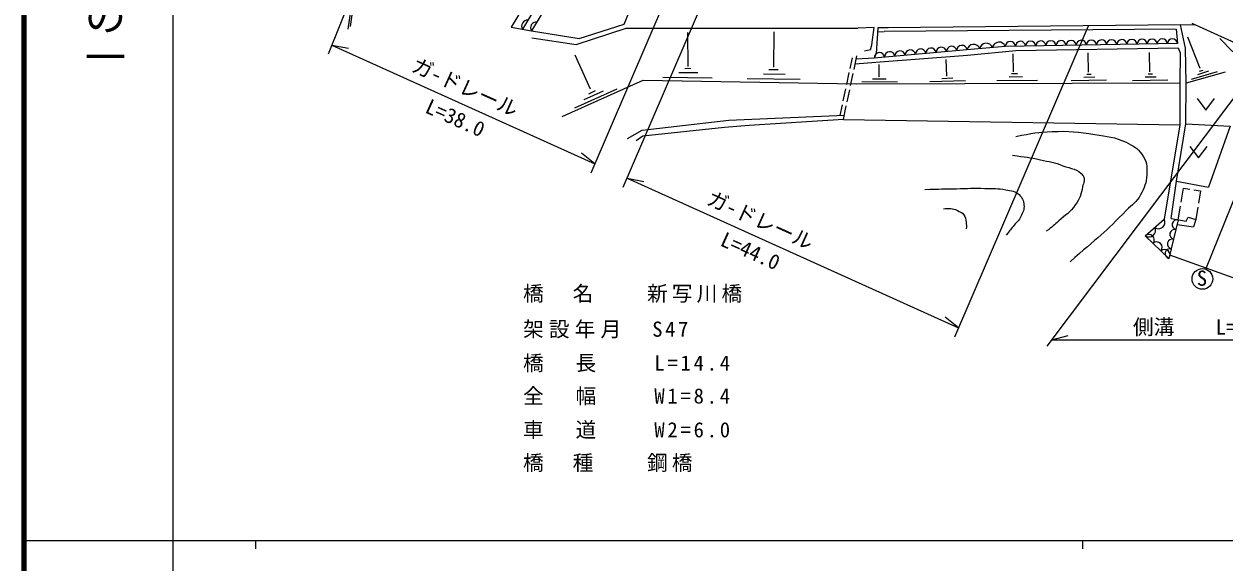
# Model space of a CAD drawing. Units: millimetres, scale not verified. Extents: x 40000 to 680000, y 20000 to 380000.
# Drawn here: x 40000 to 185119, y 202409 to 267494 of the extents above; entities that cross this region are included whole.
import ezdxf
from ezdxf.enums import TextEntityAlignment as Align

# ---------------------------------------------------------------- set-up
doc = ezdxf.new("R2010")
doc.units = ezdxf.units.MM
doc.header["$LTSCALE"] = 1000
doc.linetypes.add('CHAIN', pattern=[18.5, 12, -1.5, 3.5, -1.5])
for name, color, linetype, lineweight in [('M-BGD', 7, 'Continuous', 25), ('M-BMK', 2, 'CHAIN', 13), ('M-STR-HTXT', 7, 'Continuous', 13), ('M-TTL', 2, 'Continuous', 140), ('M-TTL-BAND', 7, 'Continuous', 25)]:
    doc.layers.add(name, color=color, linetype=linetype, lineweight=lineweight)
doc.styles.add('@ＭＳ ゴシック', font='')
doc.styles.add('ＭＳ ゴシック', font='')
doc.styles.get('@ＭＳ ゴシック').set_extended_font_data('@MS Gothic')
doc.styles.get('ＭＳ ゴシック').set_extended_font_data('MS Gothic')

msp = doc.modelspace()

# ---------------------------------------------------------------- linework, layer by layer
at = {"layer": 'M-BGD'}
for p, q in [((80946, 279089), (79151, 266887)), ((102836, 273603), (98928, 267100)), ((112566, 267489), (114331, 271706)), ((79837, 269984), (79425, 267193)), ((98928, 267100), (101380, 266651)), ((107123, 265754), (112566, 267489)), ((142810, 267073), (140830, 267007)), ((142545, 264960), (142810, 267073)), ((143276, 267033), (143063, 263910)), ((144512, 267047), (143276, 267033)), ((179859, 267387), (144512, 267047)), ((179859, 267387), (181578, 267428)), ((180470, 264556), (179859, 267387)), ((181234, 267583), (188233, 264413)), ((101380, 266651), (107123, 265754)), ((101407, 265808), (106760, 265030)), ((106760, 265030), (112802, 267004)), ((112802, 267004), (140830, 267007)), ((120309, 262358), (120289, 266446)), ((130667, 262266), (130737, 266563)), ((143242, 266545), (144033, 266568)), ((179329, 266873), (144033, 266568)), ((179329, 266873), (179495, 265122)), ((182230, 262110), (180755, 265899)), ((186185, 264111), (184629, 265719)), ((142372, 264375), (141641, 264215)), ((142372, 264375), (142545, 264960)), ((154099, 263729), (159927, 264274)), ((159927, 264274), (179561, 264617)), ((179561, 264617), (179814, 264005)), ((180563, 260342), (180470, 264556)), ((108500, 259597), (106646, 263704)), ((139905, 262114), (140175, 263394)), ((140375, 261993), (140720, 263631)), ((140521, 262688), (143015, 262882)), ((142832, 263379), (140637, 263235)), ((143063, 263910), (142832, 263379)), ((143015, 262882), (154099, 263729)), ((151602, 261199), (151509, 263206)), ((159671, 261704), (159631, 263871)), ((168726, 261684), (168687, 264024)), ((176144, 261713), (176104, 264052)), ((179814, 264005), (179773, 260386)), ((119172, 261640), (121505, 261620)), ((119910, 262119), (120628, 262139)), ((129411, 261448), (132063, 261429)), ((130089, 261987), (131205, 261987)), ((139492, 260158), (139801, 261625)), ((139962, 260036), (140271, 261503)), ((143401, 261093), (143414, 262582)), ((159432, 261492), (160136, 261505)), ((168527, 261432), (169059, 261432)), ((175945, 261460), (176476, 261460)), ((185242, 261662), (180563, 260342)), ((181173, 260814), (184344, 261731)), ((181951, 261373), (183287, 261811)), ((182170, 261771), (182589, 261911)), ((105068, 256293), (114858, 260700)), ((114858, 260700), (140699, 260236)), ((117238, 261062), (123240, 260962)), ((127457, 260890), (133877, 260830)), ((140699, 260236), (179773, 260386)), ((141314, 260521), (145634, 260508)), ((142603, 260854), (144252, 260840)), ((149529, 260521), (153849, 260641)), ((151004, 260894), (152334, 260987)), ((157637, 260641), (162582, 260707)), ((159126, 261093), (160761, 261146)), ((166640, 260648), (170906, 260727)), ((168168, 261060), (169484, 261086)), ((174057, 260676), (178324, 260756)), ((175586, 261088), (176902, 261115)), ((179773, 260386), (179773, 255301)), ((180508, 255411), (180563, 260342)), ((106626, 257364), (111730, 259657)), ((107762, 258341), (110095, 259417)), ((108301, 259058), (109118, 259437)), ((139079, 258201), (139388, 259668)), ((139549, 258079), (139858, 259547)), ((138705, 256432), (138975, 257711)), ((139099, 255951), (139445, 257590)), ((114749, 254638), (125247, 255849)), ((125247, 255849), (139206, 256454)), ((139099, 255951), (127713, 255199)), ((139099, 255951), (179773, 255301)), ((179376, 248464), (180508, 255411)), ((180508, 255411), (185846, 255142)), ((113000, 253651), (114749, 254638)), ((124722, 254989), (114853, 253943)), ((127713, 255199), (124722, 254989)), ((179773, 255301), (177894, 243871)), ((185846, 255142), (183231, 247759)), ((114853, 253943), (114015, 253344)), ((178725, 243944), (179376, 248464)), ((179376, 248464), (183231, 247759)), ((179941, 245956), (180212, 247615)), ((180212, 247615), (180988, 247499)), ((181482, 247426), (182259, 247310)), ((182259, 247310), (182029, 245831)), ((179590, 243803), (179860, 245462)), ((181952, 245337), (181722, 243858)), ((178725, 243944), (180553, 243645)), ((180553, 243645), (180792, 244137)), ((180792, 244137), (181722, 243858)), ((181722, 243858), (181443, 242954)), ((179455, 243248), (181443, 242954)), ((188952, 235789), (178551, 239521))]:
    msp.add_line(p, q, dxfattribs=at)
at = {"layer": 'M-BGD', "lineweight": 13}
for p, q in [((103579, 272358), (100278, 266853)), ((182907, 237838), (194590, 266795)), ((154039, 264367), (142832, 263379)), ((181856, 258488), (182906, 257088)), ((182906, 257088), (183956, 258488)), ((180989, 252686), (182039, 251286)), ((182039, 251286), (183089, 252686))]:
    msp.add_line(p, q, dxfattribs=at)
for points in [[(109398, 271367), (104533, 271926), (101380, 266651)], [(179495, 265122), (158670, 264768), (154039, 264367)], [(179590, 243803), (178457, 239135), (175599, 241873), (177894, 243871)]]:
    msp.add_lwpolyline(points, dxfattribs=at)
at = {"layer": 'M-BGD'}
msp.add_circle((182510, 236653), 1250, dxfattribs=at)
at = {"layer": 'M-BGD', "lineweight": 13}
for centre, radius, start, end in [((100879, 267241), 715, 85.18872, 212.91005), ((101929, 267039), 672, 83.0059, 215.25523), ((171533, 264974), 613, 2.16126, 179.78605), ((172758, 264995), 613, 2.16126, 179.78605), ((173983, 265015), 613, 2.16126, 179.78605), ((175208, 265036), 613, 2.16126, 179.78605), ((176433, 265057), 613, 2.16126, 179.78605), ((177657, 265078), 613, 2.16126, 179.78605), ((178882, 265099), 613, 2.16126, 179.78605), ((144702, 263518), 626, 7.38263, 182.69368), ((145947, 263628), 626, 7.38263, 182.69368), ((147192, 263737), 626, 7.38263, 182.69368), ((148438, 263847), 626, 7.38263, 182.69368), ((149683, 263957), 626, 7.38263, 182.69368), ((150928, 264067), 626, 7.38263, 182.69368), ((152174, 264176), 626, 7.38263, 182.69368), ((153419, 264286), 626, 7.38263, 182.69368), ((154828, 264234), 800, 19.44035, 170.46344), ((156372, 264368), 800, 19.44035, 170.46344), ((157916, 264502), 800, 19.44035, 170.46344), ((159283, 264766), 613, 2.16126, 179.78605), ((160508, 264786), 613, 2.16126, 179.78605), ((161733, 264807), 613, 2.16126, 179.78605), ((162958, 264828), 613, 2.16126, 179.78605), ((164183, 264849), 613, 2.16126, 179.78605), ((165408, 264870), 613, 2.16126, 179.78605), ((166633, 264890), 613, 2.16126, 179.78605), ((167858, 264911), 613, 2.16126, 179.78605), ((169083, 264932), 613, 2.16126, 179.78605), ((170308, 264953), 613, 2.16126, 179.78605), ((143456, 263408), 626, 7.38263, 182.69368), ((177201, 243509), 782, 234.52266, 27.56667), ((179448, 243219), 600, 76.40448, 256.31811), ((176053, 242510), 782, 234.52266, 27.56667), ((179165, 242052), 600, 76.40448, 256.31811), ((176032, 241371), 663, 321.64787, 130.80146), ((176985, 240459), 663, 321.64787, 130.80146), ((178882, 240885), 600, 76.40448, 256.31811), ((177937, 239546), 663, 321.64787, 130.80146), ((178599, 239718), 600, 76.40448, 256.31811)]:
    msp.add_arc(centre, radius, start, end, dxfattribs=at)
at = {"layer": 'M-BGD'}
for points, knots in [([(159948, 253898), (161944, 254294), (162614, 254405), (164345, 254481), (166363, 254570), (167511, 254453), (169504, 254122), (171001, 253874), (171909, 253847), (173272, 253180), (174116, 252767), (174649, 252504), (175201, 251744), (175794, 250929), (175818, 250239), (175785, 249232), (175752, 248241), (175472, 247694), (175022, 246810), (174578, 245937), (173993, 245679), (173317, 244970), (170826, 242358), (169815, 241611), (166498, 238734)], [0, 0, 0, 0, 1, 1, 1, 2, 2, 2, 3, 3, 3, 4, 4, 4, 5, 5, 5, 6, 6, 6, 7, 7, 7, 8, 8, 8, 8]), ([(159545, 251610), (161143, 251405), (161609, 251356), (162909, 251071), (163989, 250836), (164621, 250768), (165646, 250354), (166627, 249957), (167458, 250007), (168068, 249142), (168372, 248713), (168122, 248313), (168024, 247797), (167850, 246885), (167652, 246362), (167126, 245598), (166515, 244710), (165962, 244381), (165152, 243669), (164572, 243160), (164367, 242990), (163627, 242413)], [0, 0, 0, 0, 1, 1, 1, 2, 2, 2, 3, 3, 3, 4, 4, 4, 5, 5, 5, 6, 6, 6, 7, 7, 7, 7]), ([(148957, 247483), (150800, 247535), (151272, 247549), (152756, 247572), (154099, 247593), (154852, 247652), (156195, 247602), (157190, 247566), (157767, 247645), (158737, 247423), (159389, 247273), (159877, 247325), (160352, 246854), (160734, 246475), (160854, 246133), (160920, 245598), (160990, 245036), (160805, 244704), (160561, 244193), (160344, 243735), (160070, 243572), (159754, 243176), (159370, 242695), (159248, 242545), (158767, 241950)], [0, 0, 0, 0, 1, 1, 1, 2, 2, 2, 3, 3, 3, 4, 4, 4, 5, 5, 5, 6, 6, 6, 7, 7, 7, 8, 8, 8, 8]), ([(151200, 245150), (151918, 245167), (152284, 245233), (152875, 244940), (153206, 244776), (153452, 244712), (153653, 244402), (153845, 244104), (153866, 243885), (153922, 243535), (153974, 243211), (153970, 243074), (153952, 242697)], [0, 0, 0, 0, 1, 1, 1, 2, 2, 2, 3, 3, 3, 4, 4, 4, 4])]:
    msp.add_open_spline(points, degree=3, knots=knots, dxfattribs=at)
at = {"layer": 'M-BMK'}
msp.add_arc((230043, 483195), 216271, 254.20968, 271.83064, dxfattribs=at)
at = {"layer": 'M-STR-HTXT'}
for p, q in [((76810, 263884), (94624, 307966)), ((108586, 249500), (124760, 287094)), ((112463, 247752), (128636, 285345)), ((152564, 229668), (168738, 267261)), ((77228, 264921), (109047, 250572)), ((77228, 264921), (79257, 264554)), ((190428, 264064), (163713, 228534)), ((109047, 250572), (107429, 251850)), ((112924, 248823), (153025, 230739)), ((112924, 248823), (114952, 248457)), ((153025, 230739), (151407, 232017)), ((164291, 229302), (166291, 229802)), ((164291, 229302), (198578, 229302))]:
    msp.add_line(p, q, dxfattribs=at)
at = {"layer": 'M-TTL'}
msp.add_line((40000, 380000), (40000, 20000), dxfattribs=at)
at = {"layer": 'M-TTL-BAND'}
for p, q in [((58000, 370000), (58000, 20000)), ((40000, 205000), (579000, 205000)), ((68000, 205000), (68000, 204000)), ((168000, 205000), (168000, 204000))]:
    msp.add_line(p, q, dxfattribs=at)

# ---------------------------------------------------------------- texts
at = {"layer": 'M-BGD', "style": 'ＭＳ ゴシック'}
msp.add_text('S', height=1833, dxfattribs=at).set_placement((181831, 235279), align=Align.BOTTOM_LEFT)
at = {"layer": 'M-STR-HTXT', "style": 'ＭＳ ゴシック'}
for s, p in [('ガ-ドレール', (86488, 261352)), ('L=38.0', (88148, 256333)), ('ガ-ドレール', (122183, 245254)), ('L=44.0', (123843, 240236))]:
    msp.add_text(s, height=1833, rotation=335.726, dxfattribs=at).set_placement(p, align=Align.BOTTOM_LEFT)
msp.add_text('側溝\u3000\u3000L=378.0', height=1833, dxfattribs=at).set_placement((174109, 229378), align=Align.BOTTOM_LEFT)
at = {"layer": 'M-STR-HTXT', "char_height": 1833, "attachment_point": 7, "style": 'ＭＳ ゴシック'}
for s, insert in [('\\T1.2;橋\u3000名\u3000\u3000新写川橋', (100349, 233755)), ('\\T1.25;架設年月\u3000S47', (100349, 229459)), ('\\T1.27;橋\u3000長\u3000\u3000L=14.4', (100349, 225361)), ('\\T1.27;全\u3000幅\u3000\u3000W1=8.4', (100349, 221381)), ('\\T1.27;車\u3000道\u3000\u3000W2=6.0', (100349, 217283)), ('\\T1.2;橋\u3000種\u3000\u3000鋼橋', (100349, 213303))]:
    msp.add_mtext(s, dxfattribs=dict(at, insert=insert))
at = {"layer": 'M-TTL-BAND', "style": '@ＭＳ ゴシック'}
msp.add_text('縮尺千分の一', height=3666, rotation=270, dxfattribs=at).set_placement((49777, 261030), align=Align.MIDDLE_RIGHT)

doc.saveas('drawing.dxf')
